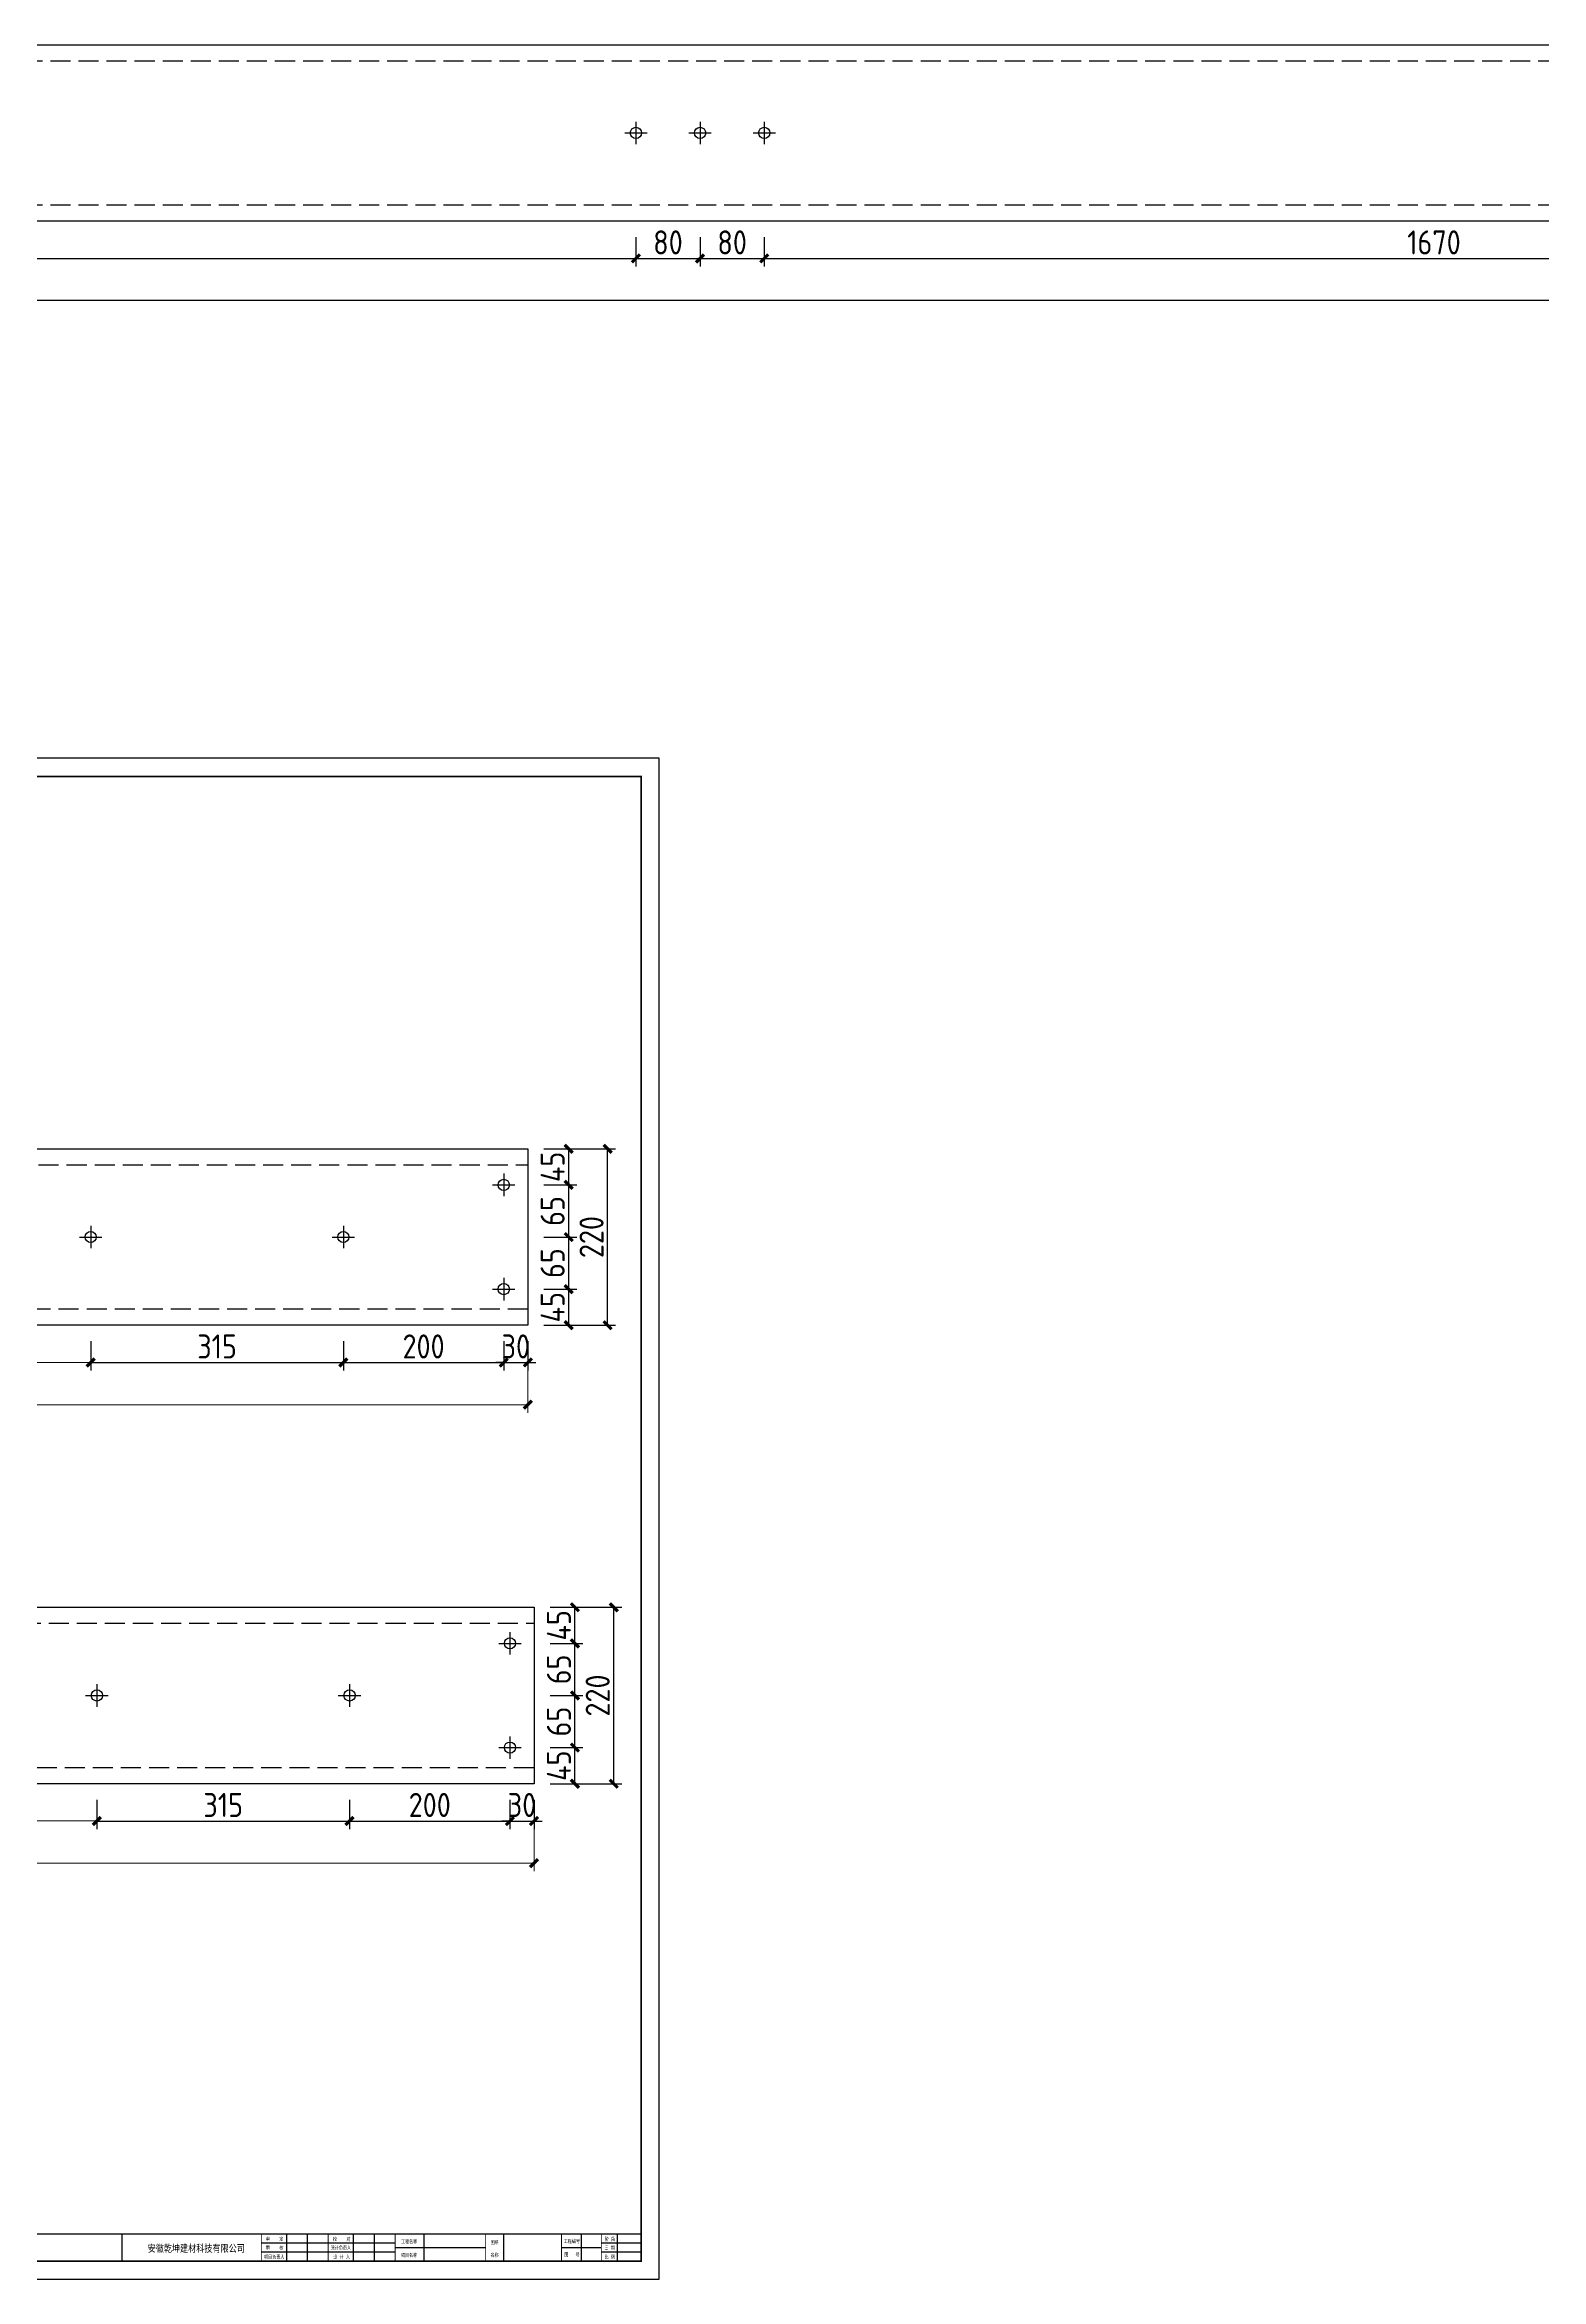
# Model space of a CAD drawing. Extents: x -196983 to 471790, y -783661 to 190401.
# Drawn here: x 251425 to 270084, y -13942 to 13919 of the extents above; entities that cross this region are included whole.
import ezdxf

# ---------------------------------------------------------------- set-up
doc = ezdxf.new("R2010")
doc.units = 0
doc.header["$LTSCALE"] = 1000
doc.header["$MEASUREMENT"] = 0
doc.linetypes.add('DASH', pattern=[0.35, 0.25, -0.1])
doc.layers.add('_TCH_MASK', color=7, linetype='Continuous')
doc.layers.add('PUB_TITLE', color=4, linetype='Continuous')
doc.styles.get("Standard").update_dxf_attribs({"font": 'gbenor.shx', "bigfont": 'gbcbig.shx'})
doc.styles.add('图框', font='')
doc.styles.get('图框').set_extended_font_data('SimSun')
doc.dimstyles.get("Standard").update_dxf_attribs({"dimscale": 100, "dimtxt": 3.5, "dimasz": 1, "dimexe": 2.5, "dimexo": 3, "dimgap": 1.5, "dimtad": 1, "dimdec": 0, "dimzin": 0, "dimdsep": 46, "dimtxsty": 'Standard', "dimblk": 'ARCHTICK', "dimcen": 0.09, "dimadec": 0, "dimazin": 0, "dimtfac": 1, "dimtdec": 0, "dimtix": 1, "dimtmove": 2, "dimatfit": 3, "dimfxl": 1, "dimtolj": 1, "dimtzin": 0, "dimarcsym": 0})

# ---------------------------------------------------------------- blocks, each defined once
blk = doc.blocks.new('_ArchTick')
at = {"color": 0, "linetype": 'ByBlock', "const_width": 0.4}
blk.add_lwpolyline([(-0.5, -0.5), (0.5, 0.5)], dxfattribs=at)
blk = doc.blocks.new('*D802')
at = {"layer": '_TCH_MASK', "color": 0, "lineweight": -2}
for p, q in [((236396, 11519), (236396, 11154)), ((258796, 11519), (258796, 11154)), ((236396, 11254), (258796, 11254))]:
    blk.add_line(p, q, dxfattribs=at)
at = {"layer": 'Defpoints', "color": 0}
for p in [(236396, 11719), (258796, 11719), (258796, 11254)]:
    blk.add_point(p, dxfattribs=at)
at = {"layer": '_TCH_MASK', "color": 0, "lineweight": -2, "xscale": 100, "yscale": 100, "zscale": 100, "rotation": 180}
blk.add_blockref('_ArchTick', (236396, 11254), dxfattribs=at)
at = {"layer": '_TCH_MASK', "color": 0, "lineweight": -2, "xscale": 100, "yscale": 100, "zscale": 100}
blk.add_blockref('_ArchTick', (258796, 11254), dxfattribs=at)
at = {"layer": '_TCH_MASK', "color": 0, "lineweight": 15, "insert": (247596, 11454), "char_height": 300, "attachment_point": 5}
blk.add_mtext('\\A1;2240', dxfattribs=at)
blk = doc.blocks.new('*D803')
at = {"layer": '_TCH_MASK', "color": 0, "lineweight": -2}
for p, q in [((258796, 11519), (258796, 11154)), ((259596, 11519), (259596, 11154)), ((258796, 11254), (259596, 11254))]:
    blk.add_line(p, q, dxfattribs=at)
at = {"layer": 'Defpoints', "color": 0}
for p in [(258796, 11719), (259596, 11719), (259596, 11254)]:
    blk.add_point(p, dxfattribs=at)
at = {"layer": '_TCH_MASK', "color": 0, "lineweight": -2, "xscale": 100, "yscale": 100, "zscale": 100, "rotation": 180}
blk.add_blockref('_ArchTick', (258796, 11254), dxfattribs=at)
at = {"layer": '_TCH_MASK', "color": 0, "lineweight": -2, "xscale": 100, "yscale": 100, "zscale": 100}
blk.add_blockref('_ArchTick', (259596, 11254), dxfattribs=at)
at = {"layer": '_TCH_MASK', "color": 0, "lineweight": 15, "insert": (259196, 11454), "char_height": 300, "attachment_point": 5}
blk.add_mtext('\\A1;80', dxfattribs=at)
blk = doc.blocks.new('*D804')
at = {"layer": '_TCH_MASK', "color": 0, "lineweight": -2}
for p, q in [((259596, 11519), (259596, 11154)), ((260396, 11519), (260396, 11154)), ((259596, 11254), (260396, 11254))]:
    blk.add_line(p, q, dxfattribs=at)
at = {"layer": 'Defpoints', "color": 0}
for p in [(259596, 11719), (260396, 11719), (260396, 11254)]:
    blk.add_point(p, dxfattribs=at)
at = {"layer": '_TCH_MASK', "color": 0, "lineweight": -2, "xscale": 100, "yscale": 100, "zscale": 100, "rotation": 180}
blk.add_blockref('_ArchTick', (259596, 11254), dxfattribs=at)
at = {"layer": '_TCH_MASK', "color": 0, "lineweight": -2, "xscale": 100, "yscale": 100, "zscale": 100}
blk.add_blockref('_ArchTick', (260396, 11254), dxfattribs=at)
at = {"layer": '_TCH_MASK', "color": 0, "lineweight": 15, "insert": (259996, 11454), "char_height": 300, "attachment_point": 5}
blk.add_mtext('\\A1;80', dxfattribs=at)
blk = doc.blocks.new('*D805')
at = {"layer": '_TCH_MASK', "color": 0, "lineweight": -2}
for p, q in [((260396, 11519), (260396, 11154)), ((277096, 11519), (277096, 11154)), ((260396, 11254), (277096, 11254))]:
    blk.add_line(p, q, dxfattribs=at)
at = {"layer": 'Defpoints', "color": 0}
for p in [(260396, 11719), (277096, 11719), (277096, 11254)]:
    blk.add_point(p, dxfattribs=at)
at = {"layer": '_TCH_MASK', "color": 0, "lineweight": -2, "xscale": 100, "yscale": 100, "zscale": 100, "rotation": 180}
blk.add_blockref('_ArchTick', (260396, 11254), dxfattribs=at)
at = {"layer": '_TCH_MASK', "color": 0, "lineweight": -2, "xscale": 100, "yscale": 100, "zscale": 100}
blk.add_blockref('_ArchTick', (277096, 11254), dxfattribs=at)
at = {"layer": '_TCH_MASK', "color": 0, "lineweight": 15, "insert": (268746, 11454), "char_height": 300, "attachment_point": 5}
blk.add_mtext('\\A1;1670', dxfattribs=at)
blk = doc.blocks.new('*D814')
at = {"layer": '_TCH_MASK', "color": 0, "lineweight": -2}
for p, q in [((212646, 11519), (212646, 10628)), ((282546, 11519), (282546, 10628)), ((282546, 10728), (212646, 10728))]:
    blk.add_line(p, q, dxfattribs=at)
at = {"layer": 'Defpoints', "color": 0}
for p in [(212646, 11719), (282546, 11719), (212646, 10728)]:
    blk.add_point(p, dxfattribs=at)
at = {"layer": '_TCH_MASK', "color": 0, "lineweight": -2, "xscale": 100, "yscale": 100, "zscale": 100, "rotation": 180}
blk.add_blockref('_ArchTick', (212646, 10728), dxfattribs=at)
at = {"layer": '_TCH_MASK', "color": 0, "lineweight": -2, "xscale": 100, "yscale": 100, "zscale": 100}
blk.add_blockref('_ArchTick', (282546, 10728), dxfattribs=at)
at = {"layer": '_TCH_MASK', "color": 0, "lineweight": 15, "insert": (247596, 10928), "char_height": 300, "attachment_point": 5}
blk.add_mtext('\\A1;6990', dxfattribs=at)
blk = doc.blocks.new('$titleblk$00000095')
for p, q in [((-150, 20), (-150, 0)), ((-150, 20), (0, 20)), ((-150, 15), (-75, 15)), ((-125, 20), (-125, 0)), ((-100, 20), (-100, 0)), ((-75, 20), (-75, 0)), ((-75, 20), (-75, 0)), ((-75, 15), (0, 15)), ((-50, 20), (-50, 0)), ((-25, 20), (-25, 0)), ((0, 20), (0, 0)), ((-150, 10), (-75, 10)), ((-150, 5), (-75, 5)), ((-75, 10), (0, 10)), ((-75, 5), (0, 5))]:
    blk.add_line(p, q)
at = {"width": 0.8}
for s, p in [('建   筑', (-146.4, 15.6)), ('结   构', (-146.4, 10.9)), ('给 排 水', (-71, 10.9)), ('暖  通', (-70.3, 15.7)), ('通   讯', (-146.4, 0.9)), ('电   气', (-146.4, 5.6)), ('工   艺', (-70.3, 6.1)), ('自   控', (-70.3, 1.2))]:
    blk.add_text(s, height=3.51, dxfattribs=at).set_placement(p)
blk = doc.blocks.new('新块')
for p, q in [((-8240, 400), (-8240, 1000)), ((-7780, 400), (-7780, 1000)), ((-6760, 400), (-6760, 1000)), ((-6300, 400), (-6300, 1000)), ((-5200, 400), (-5200, 1000)), ((-3440, 400), (-3440, 1000)), ((-1720, 400), (-1720, 1000)), ((-920, 400), (-920, 1000)), ((-400, 400), (-400, 1000)), ((-5840, 800), (-8800, 800)), ((-5840, 600), (-8800, 600)), ((-5840, 700), (-3840, 700)), ((-2160, 700), (-1280, 700)), ((-400, 800), (-1280, 800)), ((-400, 600), (-1280, 600))]:
    blk.add_line(p, q)
for points, const_width in [([(-11880, 400), (-11880, 1000), (-400, 1000)], 32), ([(-8800, 400), (-8800, 1000)], 20), ([(-7320, 400), (-7320, 1000)], 20), ([(-5840, 400), (-5840, 1000)], 20), ([(-3840, 400), (-3840, 1000)], 20), ([(-2160, 400), (-2160, 1000)], 20), ([(-1280, 400), (-1280, 1000)], 20)]:
    blk.add_lwpolyline(points, dxfattribs=dict(const_width=const_width))
at = {"layer": 'PUB_TITLE'}
blk.add_lwpolyline([(-47560, 0), (0, 0), (0, 33640), (-47560, 33640)], close=True, dxfattribs=at)
at = {"layer": 'PUB_TITLE', "const_width": 40}
blk.add_lwpolyline([(-46560, 400), (-400, 400), (-400, 33240), (-46560, 33240)], close=True, dxfattribs=at)
at = {"layer": 'PUB_TITLE', "const_width": 32}
blk.add_lwpolyline([(-400, 1000), (-46560, 1000)], dxfattribs=at)
at = {"layer": 'PUB_TITLE', "xscale": 40, "yscale": 40, "zscale": 40, "rotation": 90}
blk.add_blockref('$titleblk$00000095', (-46560, 33240), dxfattribs=at)
at = {"style": '图框', "width": 0.8}
for s, height, p in [('安徽乾坤建材科技有限公司', 160, (-11315, 604)), ('项目负责人', 80, (-8739, 457)), ('审    核', 80, (-8702, 659)), ('审    定', 80, (-8701, 854)), ('设计负责人', 80, (-7265, 659)), ('校    对', 80, (-7217, 851)), ('设 计 人', 80, (-7213, 457)), ('项目名称', 80, (-5712, 494)), ('工程名称', 80, (-5712, 794)), ('名称', 80, (-3732, 498)), ('图纸', 80, (-3732, 778)), ('工程编号', 80, (-2112, 803)), ('图   号', 80, (-2098, 504)), ('比 例', 80, (-1211, 457)), ('阶 段', 80, (-1205, 851)), ('日 期', 80, (-1212, 659))]:
    blk.add_text(s, height=height, dxfattribs=at).set_placement(p)
for tag, p in [('项目负责人', (-8228, 444)), ('审定人', (-8147, 838)), ('审核人', (-8147, 641)), ('设计负责人', (-6745, 649)), ('设计人', (-6659, 447)), ('校对', (-6621, 837)), ('项目名称', (-5026, 479)), ('工程名称', (-5026, 781)), ('图名', (-3347, 649)), ('图号', (-1657, 502)), ('日期', (-905, 632)), ('阶段', (-810, 832)), ('比例', (-810, 446))]:
    blk.add_attdef(tag, p, '', height=120)
blk = doc.blocks.new('*D832')
at = {"layer": '_TCH_MASK', "color": 0, "lineweight": -2}
for p, q in [((251999, -2247), (251999, -2611)), ((255149, -2247), (255149, -2611)), ((251999, -2511), (255149, -2511))]:
    blk.add_line(p, q, dxfattribs=at)
at = {"layer": 'Defpoints', "color": 0}
for p in [(251999, -2047), (255149, -2047), (255149, -2511)]:
    blk.add_point(p, dxfattribs=at)
at = {"layer": '_TCH_MASK', "color": 0, "lineweight": -2, "xscale": 100, "yscale": 100, "zscale": 100, "rotation": 180}
blk.add_blockref('_ArchTick', (251999, -2511), dxfattribs=at)
at = {"layer": '_TCH_MASK', "color": 0, "lineweight": -2, "xscale": 100, "yscale": 100, "zscale": 100}
blk.add_blockref('_ArchTick', (255149, -2511), dxfattribs=at)
at = {"layer": '_TCH_MASK', "color": 0, "lineweight": 15, "insert": (253574, -2311), "char_height": 300, "attachment_point": 5}
blk.add_mtext('\\A1;315', dxfattribs=at)
blk = doc.blocks.new('*D833')
at = {"layer": '_TCH_MASK', "color": 0, "lineweight": -2}
for p, q in [((255149, -2247), (255149, -2611)), ((257149, -2247), (257149, -2611)), ((255149, -2511), (257149, -2511))]:
    blk.add_line(p, q, dxfattribs=at)
at = {"layer": 'Defpoints', "color": 0}
for p in [(255149, -2047), (257149, -2047), (257149, -2511)]:
    blk.add_point(p, dxfattribs=at)
at = {"layer": '_TCH_MASK', "color": 0, "lineweight": -2, "xscale": 100, "yscale": 100, "zscale": 100, "rotation": 180}
blk.add_blockref('_ArchTick', (255149, -2511), dxfattribs=at)
at = {"layer": '_TCH_MASK', "color": 0, "lineweight": -2, "xscale": 100, "yscale": 100, "zscale": 100}
blk.add_blockref('_ArchTick', (257149, -2511), dxfattribs=at)
at = {"layer": '_TCH_MASK', "color": 0, "lineweight": 15, "insert": (256149, -2311), "char_height": 300, "attachment_point": 5}
blk.add_mtext('\\A1;200', dxfattribs=at)
blk = doc.blocks.new('*D845')
at = {"layer": '_TCH_MASK', "color": 0, "lineweight": -2}
for p, q in [((257149, -2247), (257149, -2611)), ((257449, -2247), (257449, -2611)), ((257149, -2511), (257049, -2511)), ((257149, -2511), (257449, -2511)), ((257449, -2511), (257549, -2511))]:
    blk.add_line(p, q, dxfattribs=at)
at = {"layer": 'Defpoints', "color": 0}
for p in [(257149, -2047), (257449, -2047), (257449, -2511)]:
    blk.add_point(p, dxfattribs=at)
at = {"layer": '_TCH_MASK', "color": 0, "lineweight": -2, "xscale": 100, "yscale": 100, "zscale": 100}
blk.add_blockref('_ArchTick', (257149, -2511), dxfattribs=at)
at = {"layer": '_TCH_MASK', "color": 0, "lineweight": -2, "xscale": 100, "yscale": 100, "zscale": 100, "rotation": 180}
blk.add_blockref('_ArchTick', (257449, -2511), dxfattribs=at)
at = {"layer": '_TCH_MASK', "color": 0, "lineweight": 15, "insert": (257299, -2311), "char_height": 300, "attachment_point": 5}
blk.add_mtext('\\A1;30', dxfattribs=at)
blk = doc.blocks.new('*D834')
at = {"layer": '_TCH_MASK', "color": 0, "lineweight": -2}
for p, q in [((257649, -1597), (258058, -1597)), ((257958, -2047), (257958, -1597)), ((257649, -2047), (258058, -2047))]:
    blk.add_line(p, q, dxfattribs=at)
at = {"layer": 'Defpoints', "color": 0}
for p in [(257449, -1597), (257958, -1597), (257449, -2047)]:
    blk.add_point(p, dxfattribs=at)
at = {"layer": '_TCH_MASK', "color": 0, "lineweight": -2, "xscale": 100, "yscale": 100, "zscale": 100}
for p, rotation in [((257958, -1597), 90), ((257958, -2047), 270)]:
    blk.add_blockref('_ArchTick', p, dxfattribs=dict(at, rotation=rotation))
at = {"layer": '_TCH_MASK', "color": 0, "lineweight": 15, "insert": (257758, -1822), "char_height": 300, "attachment_point": 5, "rotation": 90}
blk.add_mtext('\\A1;45', dxfattribs=at)
blk = doc.blocks.new('*D835')
at = {"layer": '_TCH_MASK', "color": 0, "lineweight": -2}
for p, q in [((257649, -947), (258058, -947)), ((257958, -1597), (257958, -947)), ((257649, -1597), (258058, -1597))]:
    blk.add_line(p, q, dxfattribs=at)
at = {"layer": 'Defpoints', "color": 0}
for p in [(257449, -947), (257958, -947), (257449, -1597)]:
    blk.add_point(p, dxfattribs=at)
at = {"layer": '_TCH_MASK', "color": 0, "lineweight": -2, "xscale": 100, "yscale": 100, "zscale": 100}
for p, rotation in [((257958, -947), 90), ((257958, -1597), 270)]:
    blk.add_blockref('_ArchTick', p, dxfattribs=dict(at, rotation=rotation))
at = {"layer": '_TCH_MASK', "color": 0, "lineweight": 15, "insert": (257758, -1272), "char_height": 300, "attachment_point": 5, "rotation": 90}
blk.add_mtext('\\A1;65', dxfattribs=at)
blk = doc.blocks.new('*D836')
at = {"layer": '_TCH_MASK', "color": 0, "lineweight": -2}
for p, q in [((257649, -297), (258058, -297)), ((257958, -947), (257958, -297)), ((257649, -947), (258058, -947))]:
    blk.add_line(p, q, dxfattribs=at)
at = {"layer": 'Defpoints', "color": 0}
for p in [(257449, -297), (257958, -297), (257449, -947)]:
    blk.add_point(p, dxfattribs=at)
at = {"layer": '_TCH_MASK', "color": 0, "lineweight": -2, "xscale": 100, "yscale": 100, "zscale": 100}
for p, rotation in [((257958, -297), 90), ((257958, -947), 270)]:
    blk.add_blockref('_ArchTick', p, dxfattribs=dict(at, rotation=rotation))
at = {"layer": '_TCH_MASK', "color": 0, "lineweight": 15, "insert": (257758, -622), "char_height": 300, "attachment_point": 5, "rotation": 90}
blk.add_mtext('\\A1;65', dxfattribs=at)
blk = doc.blocks.new('*D837')
at = {"layer": '_TCH_MASK', "color": 0, "lineweight": -2}
for p, q in [((257649, 153), (258058, 153)), ((257958, -297), (257958, 153)), ((257649, -297), (258058, -297))]:
    blk.add_line(p, q, dxfattribs=at)
at = {"layer": 'Defpoints', "color": 0}
for p in [(257449, 153), (257958, 153), (257449, -297)]:
    blk.add_point(p, dxfattribs=at)
at = {"layer": '_TCH_MASK', "color": 0, "lineweight": -2, "xscale": 100, "yscale": 100, "zscale": 100}
for p, rotation in [((257958, 153), 90), ((257958, -297), 270)]:
    blk.add_blockref('_ArchTick', p, dxfattribs=dict(at, rotation=rotation))
at = {"layer": '_TCH_MASK', "color": 0, "lineweight": 15, "insert": (257758, -72), "char_height": 300, "attachment_point": 5, "rotation": 90}
blk.add_mtext('\\A1;45', dxfattribs=at)
blk = doc.blocks.new('*D838')
at = {"layer": '_TCH_MASK', "color": 0, "lineweight": -2}
for p, q in [((257649, 153), (258543, 153)), ((258443, -2047), (258443, 153)), ((257649, -2047), (258543, -2047))]:
    blk.add_line(p, q, dxfattribs=at)
at = {"layer": 'Defpoints', "color": 0}
for p in [(257449, 153), (258443, 153), (257449, -2047)]:
    blk.add_point(p, dxfattribs=at)
at = {"layer": '_TCH_MASK', "color": 0, "lineweight": -2, "xscale": 100, "yscale": 100, "zscale": 100}
for p, rotation in [((258443, 153), 90), ((258443, -2047), 270)]:
    blk.add_blockref('_ArchTick', p, dxfattribs=dict(at, rotation=rotation))
at = {"layer": '_TCH_MASK', "color": 0, "lineweight": 15, "insert": (258243, -947), "char_height": 300, "attachment_point": 5, "rotation": 90}
blk.add_mtext('\\A1;220', dxfattribs=at)
blk = doc.blocks.new('*D822')
at = {"layer": '_TCH_MASK', "color": 0, "lineweight": -2}
for p, q in [((252076, -7963), (252076, -8328)), ((255226, -7963), (255226, -8328)), ((252076, -8228), (255226, -8228))]:
    blk.add_line(p, q, dxfattribs=at)
at = {"layer": 'Defpoints', "color": 0}
for p in [(252076, -7763), (255226, -7763), (255226, -8228)]:
    blk.add_point(p, dxfattribs=at)
at = {"layer": '_TCH_MASK', "color": 0, "lineweight": -2, "xscale": 100, "yscale": 100, "zscale": 100, "rotation": 180}
blk.add_blockref('_ArchTick', (252076, -8228), dxfattribs=at)
at = {"layer": '_TCH_MASK', "color": 0, "lineweight": -2, "xscale": 100, "yscale": 100, "zscale": 100}
blk.add_blockref('_ArchTick', (255226, -8228), dxfattribs=at)
at = {"layer": '_TCH_MASK', "color": 0, "lineweight": 15, "insert": (253651, -8028), "char_height": 300, "attachment_point": 5}
blk.add_mtext('\\A1;315', dxfattribs=at)
blk = doc.blocks.new('*D823')
at = {"layer": '_TCH_MASK', "color": 0, "lineweight": -2}
for p, q in [((255226, -7963), (255226, -8328)), ((257226, -7963), (257226, -8328)), ((255226, -8228), (257226, -8228))]:
    blk.add_line(p, q, dxfattribs=at)
at = {"layer": 'Defpoints', "color": 0}
for p in [(255226, -7763), (257226, -7763), (257226, -8228)]:
    blk.add_point(p, dxfattribs=at)
at = {"layer": '_TCH_MASK', "color": 0, "lineweight": -2, "xscale": 100, "yscale": 100, "zscale": 100, "rotation": 180}
blk.add_blockref('_ArchTick', (255226, -8228), dxfattribs=at)
at = {"layer": '_TCH_MASK', "color": 0, "lineweight": -2, "xscale": 100, "yscale": 100, "zscale": 100}
blk.add_blockref('_ArchTick', (257226, -8228), dxfattribs=at)
at = {"layer": '_TCH_MASK', "color": 0, "lineweight": 15, "insert": (256226, -8028), "char_height": 300, "attachment_point": 5}
blk.add_mtext('\\A1;200', dxfattribs=at)
blk = doc.blocks.new('*D839')
at = {"layer": '_TCH_MASK', "color": 0, "lineweight": -2}
for p, q in [((257226, -7963), (257226, -8328)), ((257526, -7963), (257526, -8328)), ((257226, -8228), (257126, -8228)), ((257226, -8228), (257526, -8228)), ((257526, -8228), (257626, -8228))]:
    blk.add_line(p, q, dxfattribs=at)
at = {"layer": 'Defpoints', "color": 0}
for p in [(257226, -7763), (257526, -7763), (257526, -8228)]:
    blk.add_point(p, dxfattribs=at)
at = {"layer": '_TCH_MASK', "color": 0, "lineweight": -2, "xscale": 100, "yscale": 100, "zscale": 100}
blk.add_blockref('_ArchTick', (257226, -8228), dxfattribs=at)
at = {"layer": '_TCH_MASK', "color": 0, "lineweight": -2, "xscale": 100, "yscale": 100, "zscale": 100, "rotation": 180}
blk.add_blockref('_ArchTick', (257526, -8228), dxfattribs=at)
at = {"layer": '_TCH_MASK', "color": 0, "lineweight": 15, "insert": (257376, -8028), "char_height": 300, "attachment_point": 5}
blk.add_mtext('\\A1;30', dxfattribs=at)
blk = doc.blocks.new('*D824')
at = {"layer": '_TCH_MASK', "color": 0, "lineweight": -2}
for p, q in [((257726, -7313), (258136, -7313)), ((258036, -7763), (258036, -7313)), ((257726, -7763), (258136, -7763))]:
    blk.add_line(p, q, dxfattribs=at)
at = {"layer": 'Defpoints', "color": 0}
for p in [(257526, -7313), (258036, -7313), (257526, -7763)]:
    blk.add_point(p, dxfattribs=at)
at = {"layer": '_TCH_MASK', "color": 0, "lineweight": -2, "xscale": 100, "yscale": 100, "zscale": 100}
for p, rotation in [((258036, -7313), 90), ((258036, -7763), 270)]:
    blk.add_blockref('_ArchTick', p, dxfattribs=dict(at, rotation=rotation))
at = {"layer": '_TCH_MASK', "color": 0, "lineweight": 15, "insert": (257836, -7538), "char_height": 300, "attachment_point": 5, "rotation": 90}
blk.add_mtext('\\A1;45', dxfattribs=at)
blk = doc.blocks.new('*D840')
at = {"layer": '_TCH_MASK', "color": 0, "lineweight": -2}
for p, q in [((257726, -6663), (258136, -6663)), ((258036, -7313), (258036, -6663)), ((257726, -7313), (258136, -7313))]:
    blk.add_line(p, q, dxfattribs=at)
at = {"layer": 'Defpoints', "color": 0}
for p in [(257526, -6663), (258036, -6663), (257526, -7313)]:
    blk.add_point(p, dxfattribs=at)
at = {"layer": '_TCH_MASK', "color": 0, "lineweight": -2, "xscale": 100, "yscale": 100, "zscale": 100}
for p, rotation in [((258036, -6663), 90), ((258036, -7313), 270)]:
    blk.add_blockref('_ArchTick', p, dxfattribs=dict(at, rotation=rotation))
at = {"layer": '_TCH_MASK', "color": 0, "lineweight": 15, "insert": (257836, -6988), "char_height": 300, "attachment_point": 5, "rotation": 90}
blk.add_mtext('\\A1;65', dxfattribs=at)
blk = doc.blocks.new('*D841')
at = {"layer": '_TCH_MASK', "color": 0, "lineweight": -2}
for p, q in [((257726, -6013), (258136, -6013)), ((258036, -6663), (258036, -6013)), ((257726, -6663), (258136, -6663))]:
    blk.add_line(p, q, dxfattribs=at)
at = {"layer": 'Defpoints', "color": 0}
for p in [(257526, -6013), (258036, -6013), (257526, -6663)]:
    blk.add_point(p, dxfattribs=at)
at = {"layer": '_TCH_MASK', "color": 0, "lineweight": -2, "xscale": 100, "yscale": 100, "zscale": 100}
for p, rotation in [((258036, -6013), 90), ((258036, -6663), 270)]:
    blk.add_blockref('_ArchTick', p, dxfattribs=dict(at, rotation=rotation))
at = {"layer": '_TCH_MASK', "color": 0, "lineweight": 15, "insert": (257836, -6338), "char_height": 300, "attachment_point": 5, "rotation": 90}
blk.add_mtext('\\A1;65', dxfattribs=at)
blk = doc.blocks.new('*D842')
at = {"layer": '_TCH_MASK', "color": 0, "lineweight": -2}
for p, q in [((257726, -5563), (258136, -5563)), ((258036, -6013), (258036, -5563)), ((257726, -6013), (258136, -6013))]:
    blk.add_line(p, q, dxfattribs=at)
at = {"layer": 'Defpoints', "color": 0}
for p in [(257526, -5563), (258036, -5563), (257526, -6013)]:
    blk.add_point(p, dxfattribs=at)
at = {"layer": '_TCH_MASK', "color": 0, "lineweight": -2, "xscale": 100, "yscale": 100, "zscale": 100}
for p, rotation in [((258036, -5563), 90), ((258036, -6013), 270)]:
    blk.add_blockref('_ArchTick', p, dxfattribs=dict(at, rotation=rotation))
at = {"layer": '_TCH_MASK', "color": 0, "lineweight": 15, "insert": (257836, -5788), "char_height": 300, "attachment_point": 5, "rotation": 90}
blk.add_mtext('\\A1;45', dxfattribs=at)
blk = doc.blocks.new('*D843')
at = {"layer": '_TCH_MASK', "color": 0, "lineweight": -2}
for p, q in [((257726, -5563), (258620, -5563)), ((258520, -7763), (258520, -5563)), ((257726, -7763), (258620, -7763))]:
    blk.add_line(p, q, dxfattribs=at)
at = {"layer": 'Defpoints', "color": 0}
for p in [(257526, -5563), (258520, -5563), (257526, -7763)]:
    blk.add_point(p, dxfattribs=at)
at = {"layer": '_TCH_MASK', "color": 0, "lineweight": -2, "xscale": 100, "yscale": 100, "zscale": 100}
for p, rotation in [((258520, -5563), 90), ((258520, -7763), 270)]:
    blk.add_blockref('_ArchTick', p, dxfattribs=dict(at, rotation=rotation))
at = {"layer": '_TCH_MASK', "color": 0, "lineweight": 15, "insert": (258320, -6663), "char_height": 300, "attachment_point": 5, "rotation": 90}
blk.add_mtext('\\A1;220', dxfattribs=at)

msp = doc.modelspace()

# ---------------------------------------------------------------- linework, layer by layer
at = {"color": 3}
for p, q in [((212646.4, 13919.2), (282546.4, 13919.2)), ((282546.4, 11719.2), (212646.4, 11719.2)), ((233498.6, 153.4), (257448.6, 153.4)), ((257448.6, 153.4), (257448.6, -2046.6)), ((257448.6, -2046.6), (233498.6, -2046.6)), ((233625.9, -5562.8), (257525.9, -5562.8)), ((257525.9, -5562.8), (257525.9, -7762.8)), ((257525.9, -7762.8), (233625.9, -7762.8))]:
    msp.add_line(p, q, dxfattribs=at)
at = {"color": 3, "linetype": 'DASH'}
for p, q in [((212646.4, 13719.2), (282546.4, 13719.2)), ((282546.4, 11919.2), (212646.4, 11919.2)), ((233498.6, -46.6), (257448.6, -46.6)), ((257448.6, -1846.6), (233498.6, -1846.6)), ((233625.9, -5762.8), (257525.9, -5762.8)), ((257525.9, -7562.8), (233625.9, -7562.8))]:
    msp.add_line(p, q, dxfattribs=at)
at = {"color": 1}
for p, q in [((258656.4, 12819.2), (258936.4, 12819.2)), ((258796.4, 12959.2), (258796.4, 12679.2)), ((259456.4, 12819.2), (259736.4, 12819.2)), ((259596.4, 12959.2), (259596.4, 12679.2)), ((260256.4, 12819.2), (260536.4, 12819.2)), ((260396.4, 12959.2), (260396.4, 12679.2)), ((257148.6, -156.6), (257148.6, -436.6)), ((257008.6, -296.6), (257288.6, -296.6)), ((251998.6, -806.6), (251998.6, -1086.6)), ((255148.6, -806.6), (255148.6, -1086.6)), ((251858.6, -946.6), (252138.6, -946.6)), ((255008.6, -946.6), (255288.6, -946.6)), ((257008.6, -1596.6), (257288.6, -1596.6)), ((257148.6, -1456.6), (257148.6, -1736.6)), ((257085.9, -6012.8), (257365.9, -6012.8)), ((257225.9, -5872.8), (257225.9, -6152.8)), ((251935.9, -6662.8), (252215.9, -6662.8)), ((252075.9, -6522.8), (252075.9, -6802.8)), ((255085.9, -6662.8), (255365.9, -6662.8)), ((255225.9, -6522.8), (255225.9, -6802.8)), ((257225.9, -7172.8), (257225.9, -7452.8)), ((257085.9, -7312.8), (257365.9, -7312.8))]:
    msp.add_line(p, q, dxfattribs=at)
for centre in [(258796.4, 12819.2), (259596.4, 12819.2), (260396.4, 12819.2), (257148.6, -296.6), (251998.6, -946.6), (255148.6, -946.6), (257148.6, -1596.6), (257225.9, -6012.8), (252075.9, -6662.8), (255225.9, -6662.8), (257225.9, -7312.8)]:
    msp.add_circle(centre, 70, dxfattribs=at)
at = {"layer": '_TCH_MASK', "lineweight": 15}
for p, q in [((251998.6, -2246.6), (251998.6, -2611.3)), ((257448.6, -2246.6), (257448.6, -3137.9)), ((249298.6, -2511.3), (251998.6, -2511.3)), ((257448.6, -3037.9), (233498.6, -3037.9)), ((252075.9, -7962.8), (252075.9, -8327.6)), ((257525.9, -7962.8), (257525.9, -8854.2)), ((249375.9, -8227.6), (252075.9, -8227.6)), ((257525.9, -8754.2), (233625.9, -8754.2))]:
    msp.add_line(p, q, dxfattribs=at)

# ---------------------------------------------------------------- block references
at = {"layer": '_TCH_MASK', "color": 0, "lineweight": 15, "xscale": 0.5637161763734184, "yscale": 0.5637161763643235, "zscale": 0.5637161763684475}
msp.add_blockref('新块', (259087.2, -13941.8), dxfattribs=at)
at = {"layer": '_TCH_MASK', "lineweight": 15, "xscale": 100, "yscale": 100, "zscale": 100}
for p in [(251998.6, -2511.3), (257448.6, -3037.9), (252075.9, -8227.6), (257525.9, -8754.2)]:
    msp.add_blockref('_ArchTick', p, dxfattribs=at)

# ---------------------------------------------------------------- dimensions: what is measured, and where the dimension line sits
at = {"layer": '_TCH_MASK', "lineweight": 15}
for base, p1, p2, picture, middle in [((212646.4, 10727.9), (282546.4, 11719.2), (212646.4, 11719.2), '*D814', (247596.4, 10927.9)), ((258796.4, 11254.5), (236396.4, 11719.2), (258796.4, 11719.2), '*D802', (247596.4, 11454.5)), ((259596.4, 11254.5), (258796.4, 11719.2), (259596.4, 11719.2), '*D803', (259196.4, 11454.5)), ((260396.4, 11254.5), (259596.4, 11719.2), (260396.4, 11719.2), '*D804', (259996.4, 11454.5)), ((277096.4, 11254.5), (260396.4, 11719.2), (277096.4, 11719.2), '*D805', (268746.4, 11454.5)), ((255148.6, -2511.3), (251998.6, -2046.6), (255148.6, -2046.6), '*D832', (253573.6, -2311.3)), ((257148.6, -2511.3), (255148.6, -2046.6), (257148.6, -2046.6), '*D833', (256148.6, -2311.3)), ((257448.6, -2511.3), (257148.6, -2046.6), (257448.6, -2046.6), '*D845', (257298.6, -2311.3)), ((255225.9, -8227.6), (252075.9, -7762.8), (255225.9, -7762.8), '*D822', (253650.9, -8027.6)), ((257225.9, -8227.6), (255225.9, -7762.8), (257225.9, -7762.8), '*D823', (256225.9, -8027.6)), ((257525.9, -8227.6), (257225.9, -7762.8), (257525.9, -7762.8), '*D839', (257375.9, -8027.6))]:
    dim = msp.add_linear_dim(base=base, p1=p1, p2=p2, dimstyle='Standard', override={"dimtxt": 3, "dimexe": 1, "dimexo": 2, "dimgap": 0.5, "dimlfac": 0.1}, dxfattribs=at)
    dim.commit()
    dim.dimension.update_dxf_attribs({"geometry": picture, "text_midpoint": middle})
for base, p1, p2, picture, middle in [((257958.4, 153.4), (257448.6, -296.6), (257448.6, 153.4), '*D837', (257758.4, -71.6)), ((258442.6, 153.4), (257448.6, -2046.6), (257448.6, 153.4), '*D838', (258242.6, -946.6)), ((257958.4, -296.6), (257448.6, -946.6), (257448.6, -296.6), '*D836', (257758.4, -621.6)), ((257958.4, -946.6), (257448.6, -1596.6), (257448.6, -946.6), '*D835', (257758.4, -1271.6)), ((257958.4, -1596.6), (257448.6, -2046.6), (257448.6, -1596.6), '*D834', (257758.4, -1821.6)), ((258035.7, -5562.8), (257525.9, -6012.8), (257525.9, -5562.8), '*D842', (257835.7, -5787.8)), ((258519.8, -5562.8), (257525.9, -7762.8), (257525.9, -5562.8), '*D843', (258319.8, -6662.8)), ((258035.7, -6012.8), (257525.9, -6662.8), (257525.9, -6012.8), '*D841', (257835.7, -6337.8)), ((258035.7, -6662.8), (257525.9, -7312.8), (257525.9, -6662.8), '*D840', (257835.7, -6987.8)), ((258035.7, -7312.8), (257525.9, -7762.8), (257525.9, -7312.8), '*D824', (257835.7, -7537.8))]:
    dim = msp.add_linear_dim(base=base, p1=p1, p2=p2, angle=90, dimstyle='Standard', override={"dimtxt": 3, "dimexe": 1, "dimexo": 2, "dimgap": 0.5, "dimlfac": 0.1}, dxfattribs=at)
    dim.commit()
    dim.dimension.update_dxf_attribs({"geometry": picture, "text_midpoint": middle})

doc.saveas('drawing.dxf')
